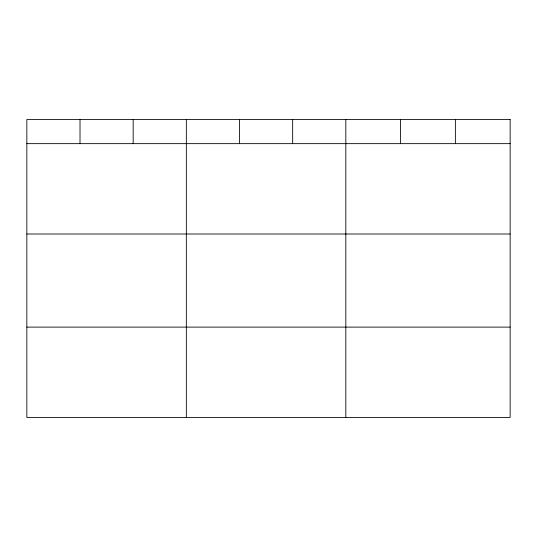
<?xml version="1.0" encoding="UTF-8"?>
<svg xmlns="http://www.w3.org/2000/svg" width="537" height="537" viewBox="0 0 537 537"><rect width="100%" height="100%" fill="white"/><g stroke="black" fill="none" stroke-linecap="round" stroke-linejoin="round"><path stroke-width="0.81" d="M26.85 143.648L510.15 143.648M26.85 234.011L510.15 234.011M26.85 327.114L510.15 327.114M455.376 119.529L455.376 143.648M400.602 119.529L400.602 143.648M345.828 119.529L345.828 417.471M292.665 119.529L292.665 143.648M239.502 119.529L239.502 143.648M186.339 119.529L186.339 417.471M133.176 119.529L133.176 143.648M80.013 119.529L80.013 143.648M510.15 119.529L26.85 119.529L26.85 417.471L510.15 417.471L510.15 119.529"/></g></svg>
